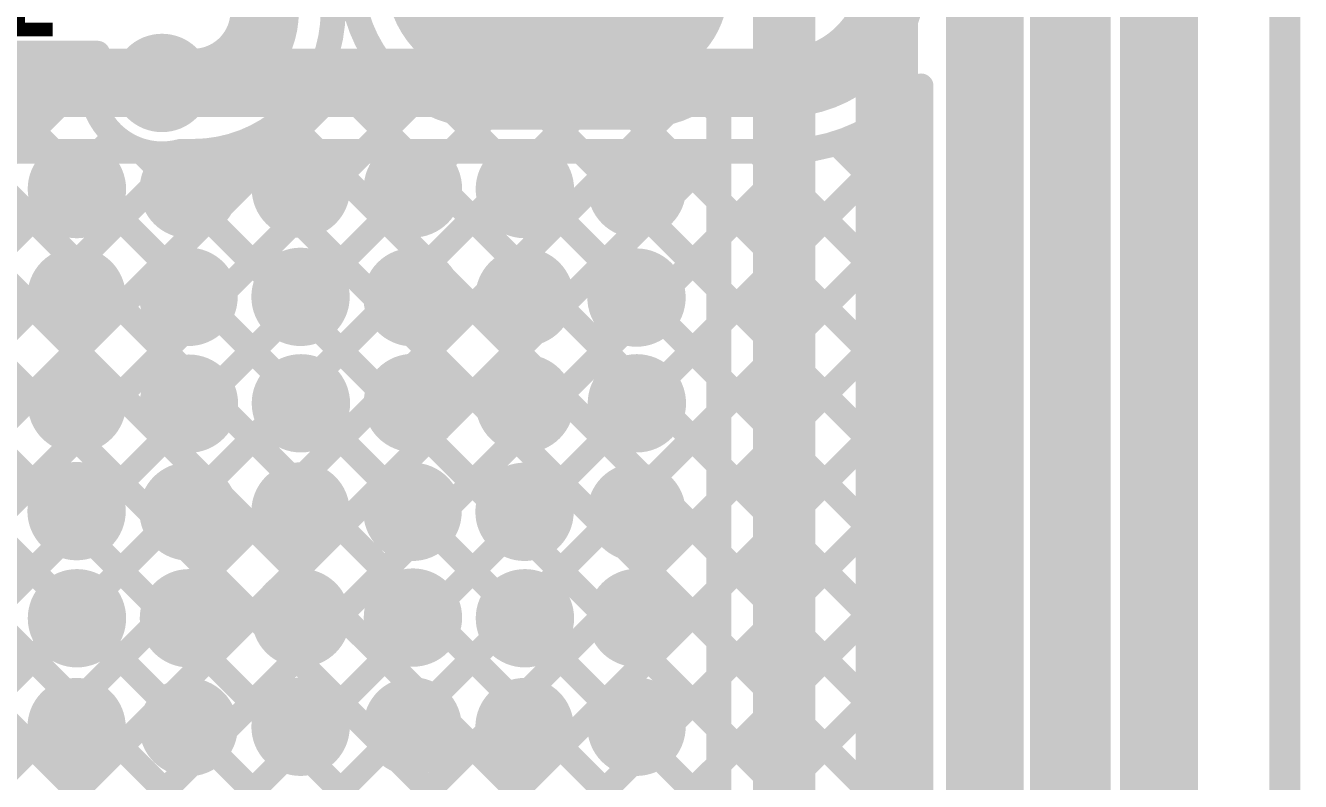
# Model space of a CAD drawing. Header units: millimetres. Extents: x 3.06 to 5.82, y 1.29 to 3.84.
# Drawn here: x 5.4141 to 5.824, y 2.2374 to 2.4805 of the extents above; entities that cross this region are included whole.
import ezdxf

# ---------------------------------------------------------------- set-up
doc = ezdxf.new("R2010")
doc.units = ezdxf.units.MM
doc.header["$MEASUREMENT"] = 0
for name, color, linetype in [('BottomLayer', 5, 'Continuous'), ('BottomSolder', 6, 'Continuous'), ('Mechanical13', 56, 'Continuous'), ('MultiLayer', 9, 'Continuous'), ('TopLayer', 1, 'Continuous'), ('TopOverlay', 2, 'Continuous'), ('TopSolder', 216, 'Continuous'), ('ViaHoleLayer', 16, 'Continuous')]:
    doc.layers.add(name, color=color, linetype=linetype)

msp = doc.modelspace()

# ---------------------------------------------------------------- linework, layer by layer
at = {"layer": 'BottomLayer'}
for points, const_width in [([(5.781, 1.775), (5.781, 3.438)], 0.02), ([(5.753, 1.864), (5.753, 3.37505)], 0.02), ([(5.724, 1.8746), (5.724, 3.259)], 0.022), ([(4.90254, 2.81907), (5.702, 2.01961)], 0.008), ([(4.88955, 2.80378), (5.702, 1.99132)], 0.008), ([(4.94371, 2.80618), (5.702, 2.04789)], 0.008), ([(4.97418, 2.804), (5.702, 2.07618)], 0.008), ([(4.87354, 2.7915), (5.702, 1.96304)], 0.008), ([(4.90157, 1.96), (5.41311, 2.47155)], 0.008), ([(5.33298, 2.47348), (5.702, 2.10446)], 0.008), ([(5.34637, 2.47155), (5.43728, 2.47155)], 0.008), ([(5.3632, 2.47155), (5.702, 2.13274)], 0.008), ([(5.39148, 2.47155), (5.702, 2.16103)], 0.008), ([(5.41976, 2.47155), (5.43628, 2.45503)], 0.008), ([(5.458, 2.462), (5.65758, 2.462)], 0.022), ([(4.92985, 1.96), (5.43548, 2.46563)], 0.008), ([(5.702, 1.88371), (5.702, 2.46104)], 0.008), ([(5.69336, 2.45251), (5.702, 2.44387)], 0.008), ([(5.24069, 1.988), (5.702, 2.44931)], 0.008), ([(4.9522, 1.95406), (5.44297, 2.44484)], 0.008), ([(4.5457, 1.491), (5.4947, 2.44)], 0.008), ([(4.57399, 1.491), (5.52299, 2.44)], 0.008), ([(4.60227, 1.491), (5.55127, 2.44)], 0.008), ([(4.95784, 1.93142), (5.46642, 2.44)], 0.008), ([(5.20066, 2.0611), (5.57956, 2.44)], 0.008), ([(5.23484, 2.067), (5.60784, 2.44)], 0.008), ([(5.26051, 2.06438), (5.63612, 2.44)], 0.008), ([(5.2698, 2.04539), (5.66487, 2.44047)], 0.008), ([(5.45103, 2.44028), (5.702, 2.18931)], 0.008), ([(5.46403, 2.44), (5.65758, 2.44)], 0.008), ([(5.4796, 2.44), (5.702, 2.2176)], 0.008), ([(5.50788, 2.44), (5.702, 2.24588)], 0.008), ([(5.53617, 2.44), (5.702, 2.27417)], 0.008), ([(5.56445, 2.44), (5.702, 2.30245)], 0.008), ([(5.59273, 2.44), (5.702, 2.33073)], 0.008), ([(5.62102, 2.44), (5.702, 2.35902)], 0.008), ([(5.6493, 2.44), (5.702, 2.3873)], 0.008), ([(5.67491, 2.44268), (5.702, 2.41559)], 0.008), ([(5.28298, 2.002), (5.702, 2.42102)], 0.008), ([(5.31126, 2.002), (5.702, 2.39274)], 0.008), ([(5.33955, 2.002), (5.702, 2.36445)], 0.008), ([(5.43883, 2.073), (5.702, 2.33617)], 0.008), ([(5.46711, 2.073), (5.702, 2.30789)], 0.008), ([(5.4954, 2.073), (5.702, 2.2796)], 0.008), ([(5.50655, 2.05587), (5.702, 2.25132)], 0.008)]:
    msp.add_lwpolyline(points, dxfattribs=dict(at, const_width=const_width))
for points, const_width in [([(5.693, 2.49742, -0.414214), (5.65758, 2.462)], 0.022), ([(5.46403, 2.44, -0.637499), (5.43728, 2.47155)], 0.008), ([(5.702, 2.46104, -0.224804), (5.65758, 2.44)], 0.008)]:
    msp.add_lwpolyline(points, format="xyb", dxfattribs=dict(at, const_width=const_width))
for points, const_width in [([(5.41111, 2.47155, 1), (5.41511, 2.47155, 1)], 0.004), ([(5.41776, 2.47155, 1), (5.42176, 2.47155, 1)], 0.004), ([(5.43528, 2.47155, 1), (5.43928, 2.47155, 1)], 0.004), ([(5.43528, 2.47155, 1), (5.43928, 2.47155, 1)], 0.004), ([(5.45209, 2.462, 1), (5.46391, 2.462, 1)], 0.01181), ([(5.4525, 2.462, 1), (5.4635, 2.462, 1)], 0.011), ([(5.65208, 2.462, 1), (5.66308, 2.462, 1)], 0.011), ([(5.65208, 2.462, 1), (5.66308, 2.462, 1)], 0.011), ([(5.43348, 2.46563, 1), (5.43748, 2.46563, 1)], 0.004), ([(5.7, 2.46104, 1), (5.704, 2.46104, 1)], 0.004), ([(5.7, 2.46104, 1), (5.704, 2.46104, 1)], 0.004), ([(5.43428, 2.45503, 1), (5.43828, 2.45503, 1)], 0.004), ([(5.69136, 2.45251, 1), (5.69536, 2.45251, 1)], 0.004), ([(5.7, 2.44931, 1), (5.704, 2.44931, 1)], 0.004), ([(5.44097, 2.44484, 1), (5.44497, 2.44484, 1)], 0.004), ([(5.7, 2.44387, 1), (5.704, 2.44387, 1)], 0.004), ([(5.44903, 2.44028, 1), (5.45303, 2.44028, 1)], 0.004), ([(5.46203, 2.44, 1), (5.46603, 2.44, 1)], 0.004), ([(5.46203, 2.44, 1), (5.46603, 2.44, 1)], 0.004), ([(5.46442, 2.44, 1), (5.46842, 2.44, 1)], 0.004), ([(5.4776, 2.44, 1), (5.4816, 2.44, 1)], 0.004), ([(5.4927, 2.44, 1), (5.4967, 2.44, 1)], 0.004), ([(5.50588, 2.44, 1), (5.50988, 2.44, 1)], 0.004), ([(5.52099, 2.44, 1), (5.52499, 2.44, 1)], 0.004), ([(5.53417, 2.44, 1), (5.53817, 2.44, 1)], 0.004), ([(5.54927, 2.44, 1), (5.55327, 2.44, 1)], 0.004), ([(5.56245, 2.44, 1), (5.56645, 2.44, 1)], 0.004), ([(5.57756, 2.44, 1), (5.58156, 2.44, 1)], 0.004), ([(5.59073, 2.44, 1), (5.59473, 2.44, 1)], 0.004), ([(5.60584, 2.44, 1), (5.60984, 2.44, 1)], 0.004), ([(5.61902, 2.44, 1), (5.62302, 2.44, 1)], 0.004), ([(5.63412, 2.44, 1), (5.63812, 2.44, 1)], 0.004), ([(5.6473, 2.44, 1), (5.6513, 2.44, 1)], 0.004), ([(5.65558, 2.44, 1), (5.65958, 2.44, 1)], 0.004), ([(5.65558, 2.44, 1), (5.65958, 2.44, 1)], 0.004), ([(5.66287, 2.44047, 1), (5.66687, 2.44047, 1)], 0.004), ([(5.67291, 2.44268, 1), (5.67691, 2.44268, 1)], 0.004), ([(5.42474, 2.42788, 1), (5.43656, 2.42788, 1)], 0.01181), ([(5.46074, 2.42788, 1), (5.47256, 2.42788, 1)], 0.01181), ([(5.49674, 2.42799, 1), (5.50856, 2.42799, 1)], 0.01181), ([(5.53274, 2.42811, 1), (5.54456, 2.42811, 1)], 0.01181), ([(5.56874, 2.42788, 1), (5.58056, 2.42788, 1)], 0.01181), ([(5.60474, 2.42799, 1), (5.61656, 2.42799, 1)], 0.01181), ([(5.7, 2.42102, 1), (5.704, 2.42102, 1)], 0.004), ([(5.7, 2.41559, 1), (5.704, 2.41559, 1)], 0.004), ([(5.42463, 2.39333, 1), (5.43644, 2.39333, 1)], 0.01181), ([(5.46063, 2.39322, 1), (5.47244, 2.39322, 1)], 0.01181), ([(5.49663, 2.39322, 1), (5.50844, 2.39322, 1)], 0.01181), ([(5.53263, 2.39311, 1), (5.54444, 2.39311, 1)], 0.01181), ([(5.56863, 2.39311, 1), (5.58044, 2.39311, 1)], 0.01181), ([(5.60463, 2.39299, 1), (5.61644, 2.39299, 1)], 0.01181), ([(5.7, 2.39274, 1), (5.704, 2.39274, 1)], 0.004), ([(5.7, 2.3873, 1), (5.704, 2.3873, 1)], 0.004), ([(5.42475, 2.35889, 1), (5.43656, 2.35889, 1)], 0.01181), ([(5.46075, 2.35889, 1), (5.47256, 2.35889, 1)], 0.01181), ([(5.49675, 2.359, 1), (5.50856, 2.359, 1)], 0.01181), ([(5.53275, 2.35911, 1), (5.54456, 2.35911, 1)], 0.01181), ([(5.56875, 2.35889, 1), (5.58056, 2.35889, 1)], 0.01181), ([(5.60475, 2.359, 1), (5.61656, 2.359, 1)], 0.01181), ([(5.7, 2.36445, 1), (5.704, 2.36445, 1)], 0.004), ([(5.7, 2.35902, 1), (5.704, 2.35902, 1)], 0.004), ([(5.7, 2.33617, 1), (5.704, 2.33617, 1)], 0.004), ([(5.42464, 2.32433, 1), (5.43645, 2.32433, 1)], 0.01181), ([(5.46064, 2.32422, 1), (5.47245, 2.32422, 1)], 0.01181), ([(5.49664, 2.32422, 1), (5.50845, 2.32422, 1)], 0.01181), ([(5.53264, 2.32411, 1), (5.54445, 2.32411, 1)], 0.01181), ([(5.56864, 2.32411, 1), (5.58045, 2.32411, 1)], 0.01181), ([(5.60464, 2.324, 1), (5.61645, 2.324, 1)], 0.01181), ([(5.7, 2.33073, 1), (5.704, 2.33073, 1)], 0.004), ([(5.7, 2.30789, 1), (5.704, 2.30789, 1)], 0.004), ([(5.7, 2.30245, 1), (5.704, 2.30245, 1)], 0.004), ([(5.42476, 2.28989, 1), (5.43657, 2.28989, 1)], 0.01181), ([(5.46076, 2.28989, 1), (5.47257, 2.28989, 1)], 0.01181), ([(5.49676, 2.29, 1), (5.50857, 2.29, 1)], 0.01181), ([(5.53276, 2.29011, 1), (5.54457, 2.29011, 1)], 0.01181), ([(5.56876, 2.28989, 1), (5.58057, 2.28989, 1)], 0.01181), ([(5.60476, 2.29, 1), (5.61657, 2.29, 1)], 0.01181), ([(5.7, 2.2796, 1), (5.704, 2.2796, 1)], 0.004), ([(5.7, 2.27417, 1), (5.704, 2.27417, 1)], 0.004), ([(5.42464, 2.25489, 1), (5.43645, 2.25489, 1)], 0.01181), ([(5.46064, 2.25489, 1), (5.47245, 2.25489, 1)], 0.01181), ([(5.49664, 2.255, 1), (5.50845, 2.255, 1)], 0.01181), ([(5.53264, 2.25511, 1), (5.54445, 2.25511, 1)], 0.01181), ([(5.56864, 2.25489, 1), (5.58045, 2.25489, 1)], 0.01181), ([(5.60464, 2.255, 1), (5.61645, 2.255, 1)], 0.01181), ([(5.7, 2.25132, 1), (5.704, 2.25132, 1)], 0.004), ([(5.7, 2.24588, 1), (5.704, 2.24588, 1)], 0.004)]:
    msp.add_lwpolyline(points, format="xyb", close=True, dxfattribs=dict(at, const_width=const_width))
at = {"layer": 'BottomSolder', "const_width": 0.01581}
for points in [[(5.45009, 2.462, 1), (5.46591, 2.462, 1)], [(5.42274, 2.42788, 1), (5.43856, 2.42788, 1)], [(5.45874, 2.42788, 1), (5.47456, 2.42788, 1)], [(5.49474, 2.42799, 1), (5.51056, 2.42799, 1)], [(5.53074, 2.42811, 1), (5.54656, 2.42811, 1)], [(5.56674, 2.42788, 1), (5.58256, 2.42788, 1)], [(5.60274, 2.42799, 1), (5.61856, 2.42799, 1)], [(5.42263, 2.39333, 1), (5.43844, 2.39333, 1)], [(5.45863, 2.39322, 1), (5.47444, 2.39322, 1)], [(5.49463, 2.39322, 1), (5.51044, 2.39322, 1)], [(5.53063, 2.39311, 1), (5.54644, 2.39311, 1)], [(5.56663, 2.39311, 1), (5.58244, 2.39311, 1)], [(5.60263, 2.39299, 1), (5.61844, 2.39299, 1)], [(5.42275, 2.35889, 1), (5.43856, 2.35889, 1)], [(5.45875, 2.35889, 1), (5.47456, 2.35889, 1)], [(5.49475, 2.359, 1), (5.51056, 2.359, 1)], [(5.53075, 2.35911, 1), (5.54656, 2.35911, 1)], [(5.56675, 2.35889, 1), (5.58256, 2.35889, 1)], [(5.60275, 2.359, 1), (5.61856, 2.359, 1)], [(5.42264, 2.32433, 1), (5.43845, 2.32433, 1)], [(5.45864, 2.32422, 1), (5.47445, 2.32422, 1)], [(5.49464, 2.32422, 1), (5.51045, 2.32422, 1)], [(5.53064, 2.32411, 1), (5.54645, 2.32411, 1)], [(5.56664, 2.32411, 1), (5.58245, 2.32411, 1)], [(5.60264, 2.324, 1), (5.61845, 2.324, 1)], [(5.42276, 2.28989, 1), (5.43857, 2.28989, 1)], [(5.45876, 2.28989, 1), (5.47457, 2.28989, 1)], [(5.49476, 2.29, 1), (5.51057, 2.29, 1)], [(5.53076, 2.29011, 1), (5.54657, 2.29011, 1)], [(5.56676, 2.28989, 1), (5.58257, 2.28989, 1)], [(5.60276, 2.29, 1), (5.61857, 2.29, 1)], [(5.42264, 2.25489, 1), (5.43845, 2.25489, 1)], [(5.45864, 2.25489, 1), (5.47445, 2.25489, 1)], [(5.49464, 2.255, 1), (5.51045, 2.255, 1)], [(5.53064, 2.25511, 1), (5.54645, 2.25511, 1)], [(5.56664, 2.25489, 1), (5.58245, 2.25489, 1)], [(5.60264, 2.255, 1), (5.61845, 2.255, 1)]]:
    msp.add_lwpolyline(points, format="xyb", close=True, dxfattribs=at)
at = {"layer": 'Mechanical13', "const_width": 0.01}
msp.add_lwpolyline([(5.81898, 1.29131), (5.81898, 3.811)], dxfattribs=at)
at = {"layer": 'MultiLayer', "const_width": 0.01181}
for points in [[(5.45209, 2.462, 1), (5.46391, 2.462, 1)], [(5.42474, 2.42788, 1), (5.43656, 2.42788, 1)], [(5.46074, 2.42788, 1), (5.47256, 2.42788, 1)], [(5.49674, 2.42799, 1), (5.50856, 2.42799, 1)], [(5.53274, 2.42811, 1), (5.54456, 2.42811, 1)], [(5.56874, 2.42788, 1), (5.58056, 2.42788, 1)], [(5.60474, 2.42799, 1), (5.61656, 2.42799, 1)], [(5.42463, 2.39333, 1), (5.43644, 2.39333, 1)], [(5.46063, 2.39322, 1), (5.47244, 2.39322, 1)], [(5.49663, 2.39322, 1), (5.50844, 2.39322, 1)], [(5.53263, 2.39311, 1), (5.54444, 2.39311, 1)], [(5.56863, 2.39311, 1), (5.58044, 2.39311, 1)], [(5.60463, 2.39299, 1), (5.61644, 2.39299, 1)], [(5.42475, 2.35889, 1), (5.43656, 2.35889, 1)], [(5.46075, 2.35889, 1), (5.47256, 2.35889, 1)], [(5.49675, 2.359, 1), (5.50856, 2.359, 1)], [(5.53275, 2.35911, 1), (5.54456, 2.35911, 1)], [(5.56875, 2.35889, 1), (5.58056, 2.35889, 1)], [(5.60475, 2.359, 1), (5.61656, 2.359, 1)], [(5.42464, 2.32433, 1), (5.43645, 2.32433, 1)], [(5.46064, 2.32422, 1), (5.47245, 2.32422, 1)], [(5.49664, 2.32422, 1), (5.50845, 2.32422, 1)], [(5.53264, 2.32411, 1), (5.54445, 2.32411, 1)], [(5.56864, 2.32411, 1), (5.58045, 2.32411, 1)], [(5.60464, 2.324, 1), (5.61645, 2.324, 1)], [(5.42476, 2.28989, 1), (5.43657, 2.28989, 1)], [(5.46076, 2.28989, 1), (5.47257, 2.28989, 1)], [(5.49676, 2.29, 1), (5.50857, 2.29, 1)], [(5.53276, 2.29011, 1), (5.54457, 2.29011, 1)], [(5.56876, 2.28989, 1), (5.58057, 2.28989, 1)], [(5.60476, 2.29, 1), (5.61657, 2.29, 1)], [(5.42464, 2.25489, 1), (5.43645, 2.25489, 1)], [(5.46064, 2.25489, 1), (5.47245, 2.25489, 1)], [(5.49664, 2.255, 1), (5.50845, 2.255, 1)], [(5.53264, 2.25511, 1), (5.54445, 2.25511, 1)], [(5.56864, 2.25489, 1), (5.58045, 2.25489, 1)], [(5.60464, 2.255, 1), (5.61645, 2.255, 1)]]:
    msp.add_lwpolyline(points, format="xyb", close=True, dxfattribs=at)
at = {"layer": 'TopLayer'}
for points, const_width in [([(5.776, 1.81727), (5.776, 3.43268)], 0.02), ([(5.747, 1.848), (5.747, 3.134)], 0.02), ([(5.72, 2.02418), (5.72, 3.08151)], 0.02), ([(5.691, 2.096), (5.691, 2.9751)], 0.02), ([(5.658, 2.138), (5.658, 2.757)], 0.02), ([(5.491, 2.48494), (5.491, 2.545)], 0.022), ([(5.513, 2.49145), (5.52068, 2.48377)], 0.008), ([(5.56394, 2.473), (5.60965, 2.473)], 0.022), ([(4.57022, 2.462), (5.458, 2.462)], 0.022), ([(5.1877, 2.133), (5.52622, 2.47152)], 0.008), ([(5.458, 2.462), (5.46806, 2.462)], 0.022), ([(5.50923, 2.46693), (5.637, 2.33917)], 0.008), ([(5.637, 2.138), (5.637, 2.46134)], 0.008), ([(5.21599, 2.133), (5.54055, 2.45757)], 0.008), ([(5.63184, 2.45746), (5.637, 2.4523)], 0.008), ([(5.30084, 2.133), (5.62021, 2.45237)], 0.008), ([(5.55177, 2.45268), (5.637, 2.36745)], 0.008), ([(5.24427, 2.133), (5.5623, 2.45103)], 0.008), ([(5.27256, 2.133), (5.59056, 2.451)], 0.008), ([(5.49717, 2.45071), (5.637, 2.31088)], 0.008), ([(5.56394, 2.451), (5.60965, 2.451)], 0.008), ([(5.58173, 2.451), (5.637, 2.39573)], 0.008), ([(5.61002, 2.451), (5.637, 2.42402)], 0.008), ([(4.57022, 2.44), (5.45197, 2.44)], 0.008), ([(5.13113, 2.133), (5.43813, 2.44)], 0.008), ([(5.15942, 2.133), (5.46642, 2.44)], 0.008), ([(5.22504, 2.44), (5.53204, 2.133)], 0.008), ([(5.25332, 2.44), (5.56032, 2.133)], 0.008), ([(5.28161, 2.44), (5.58861, 2.133)], 0.008), ([(5.30989, 2.44), (5.61689, 2.133)], 0.008), ([(5.32912, 2.133), (5.637, 2.44088)], 0.008), ([(5.33818, 2.44), (5.637, 2.14118)], 0.008), ([(5.36646, 2.44), (5.637, 2.16946)], 0.008), ([(5.39474, 2.44), (5.637, 2.19774)], 0.008), ([(5.42303, 2.44), (5.637, 2.22603)], 0.008), ([(5.45131, 2.44), (5.637, 2.25431)], 0.008), ([(5.46403, 2.44), (5.46806, 2.44)], 0.008), ([(5.47839, 2.4412), (5.637, 2.2826)], 0.008), ([(5.35741, 2.133), (5.637, 2.41259)], 0.008), ([(5.38569, 2.133), (5.637, 2.38431)], 0.008), ([(5.41398, 2.133), (5.637, 2.35602)], 0.008), ([(5.44226, 2.133), (5.637, 2.32774)], 0.008), ([(5.47055, 2.133), (5.637, 2.29945)], 0.008), ([(5.49883, 2.133), (5.637, 2.27117)], 0.008), ([(5.52711, 2.133), (5.637, 2.24289)], 0.008)]:
    msp.add_lwpolyline(points, dxfattribs=dict(at, const_width=const_width))
for points, const_width in [([(5.56394, 2.473, -0.414214), (5.541, 2.49594)], 0.022), ([(5.629, 2.49235, -0.414214), (5.60965, 2.473)], 0.022), ([(5.56394, 2.451, -0.414214), (5.519, 2.49594)], 0.008), ([(5.491, 2.48494, -0.414214), (5.46806, 2.462)], 0.022), ([(5.513, 2.48494, -0.414214), (5.46806, 2.44)], 0.008), ([(5.637, 2.46134, -0.182668), (5.60965, 2.451)], 0.008), ([(5.46403, 2.44, -0.13453), (5.45197, 2.44)], 0.008)]:
    msp.add_lwpolyline(points, format="xyb", dxfattribs=dict(at, const_width=const_width))
for points, const_width in [([(5.4855, 2.48494, 1), (5.4965, 2.48494, 1)], 0.011), ([(5.4855, 2.48494, 1), (5.4965, 2.48494, 1)], 0.011), ([(5.51868, 2.48377, 1), (5.52268, 2.48377, 1)], 0.004), ([(5.55844, 2.473, 1), (5.56944, 2.473, 1)], 0.011), ([(5.55844, 2.473, 1), (5.56944, 2.473, 1)], 0.011), ([(5.60415, 2.473, 1), (5.61515, 2.473, 1)], 0.011), ([(5.60415, 2.473, 1), (5.61515, 2.473, 1)], 0.011), ([(5.45209, 2.462, 1), (5.46391, 2.462, 1)], 0.01181), ([(5.4525, 2.462, 1), (5.4635, 2.462, 1)], 0.011), ([(5.4525, 2.462, 1), (5.4635, 2.462, 1)], 0.011), ([(5.46256, 2.462, 1), (5.47356, 2.462, 1)], 0.011), ([(5.46256, 2.462, 1), (5.47356, 2.462, 1)], 0.011), ([(5.52422, 2.47152, 1), (5.52822, 2.47152, 1)], 0.004), ([(5.50723, 2.46693, 1), (5.51123, 2.46693, 1)], 0.004), ([(5.635, 2.46134, 1), (5.639, 2.46134, 1)], 0.004), ([(5.635, 2.46134, 1), (5.639, 2.46134, 1)], 0.004), ([(5.53855, 2.45757, 1), (5.54255, 2.45757, 1)], 0.004), ([(5.62984, 2.45746, 1), (5.63384, 2.45746, 1)], 0.004), ([(5.54977, 2.45268, 1), (5.55377, 2.45268, 1)], 0.004), ([(5.61821, 2.45237, 1), (5.62221, 2.45237, 1)], 0.004), ([(5.635, 2.4523, 1), (5.639, 2.4523, 1)], 0.004), ([(5.49517, 2.45071, 1), (5.49917, 2.45071, 1)], 0.004), ([(5.5603, 2.45103, 1), (5.5643, 2.45103, 1)], 0.004), ([(5.56194, 2.451, 1), (5.56594, 2.451, 1)], 0.004), ([(5.56194, 2.451, 1), (5.56594, 2.451, 1)], 0.004), ([(5.57973, 2.451, 1), (5.58373, 2.451, 1)], 0.004), ([(5.58856, 2.451, 1), (5.59256, 2.451, 1)], 0.004), ([(5.60765, 2.451, 1), (5.61165, 2.451, 1)], 0.004), ([(5.60765, 2.451, 1), (5.61165, 2.451, 1)], 0.004), ([(5.60802, 2.451, 1), (5.61202, 2.451, 1)], 0.004), ([(5.42103, 2.44, 1), (5.42503, 2.44, 1)], 0.004), ([(5.43613, 2.44, 1), (5.44013, 2.44, 1)], 0.004), ([(5.44931, 2.44, 1), (5.45331, 2.44, 1)], 0.004), ([(5.44997, 2.44, 1), (5.45397, 2.44, 1)], 0.004), ([(5.44997, 2.44, 1), (5.45397, 2.44, 1)], 0.004), ([(5.46203, 2.44, 1), (5.46603, 2.44, 1)], 0.004), ([(5.46203, 2.44, 1), (5.46603, 2.44, 1)], 0.004), ([(5.46442, 2.44, 1), (5.46842, 2.44, 1)], 0.004), ([(5.46606, 2.44, 1), (5.47006, 2.44, 1)], 0.004), ([(5.46606, 2.44, 1), (5.47006, 2.44, 1)], 0.004), ([(5.47639, 2.4412, 1), (5.48039, 2.4412, 1)], 0.004), ([(5.635, 2.44088, 1), (5.639, 2.44088, 1)], 0.004), ([(5.42474, 2.42788, 1), (5.43656, 2.42788, 1)], 0.01181), ([(5.46074, 2.42788, 1), (5.47256, 2.42788, 1)], 0.01181), ([(5.49674, 2.42799, 1), (5.50856, 2.42799, 1)], 0.01181), ([(5.53274, 2.42811, 1), (5.54456, 2.42811, 1)], 0.01181), ([(5.56874, 2.42788, 1), (5.58056, 2.42788, 1)], 0.01181), ([(5.60474, 2.42799, 1), (5.61656, 2.42799, 1)], 0.01181), ([(5.635, 2.42402, 1), (5.639, 2.42402, 1)], 0.004), ([(5.635, 2.41259, 1), (5.639, 2.41259, 1)], 0.004), ([(5.42463, 2.39333, 1), (5.43644, 2.39333, 1)], 0.01181), ([(5.46063, 2.39322, 1), (5.47244, 2.39322, 1)], 0.01181), ([(5.49663, 2.39322, 1), (5.50844, 2.39322, 1)], 0.01181), ([(5.53263, 2.39311, 1), (5.54444, 2.39311, 1)], 0.01181), ([(5.56863, 2.39311, 1), (5.58044, 2.39311, 1)], 0.01181), ([(5.60463, 2.39299, 1), (5.61644, 2.39299, 1)], 0.01181), ([(5.635, 2.39573, 1), (5.639, 2.39573, 1)], 0.004), ([(5.635, 2.38431, 1), (5.639, 2.38431, 1)], 0.004), ([(5.42475, 2.35889, 1), (5.43656, 2.35889, 1)], 0.01181), ([(5.46075, 2.35889, 1), (5.47256, 2.35889, 1)], 0.01181), ([(5.49675, 2.359, 1), (5.50856, 2.359, 1)], 0.01181), ([(5.53275, 2.35911, 1), (5.54456, 2.35911, 1)], 0.01181), ([(5.56875, 2.35889, 1), (5.58056, 2.35889, 1)], 0.01181), ([(5.60475, 2.359, 1), (5.61656, 2.359, 1)], 0.01181), ([(5.635, 2.36745, 1), (5.639, 2.36745, 1)], 0.004), ([(5.635, 2.35602, 1), (5.639, 2.35602, 1)], 0.004), ([(5.635, 2.33917, 1), (5.639, 2.33917, 1)], 0.004), ([(5.42464, 2.32433, 1), (5.43645, 2.32433, 1)], 0.01181), ([(5.46064, 2.32422, 1), (5.47245, 2.32422, 1)], 0.01181), ([(5.49664, 2.32422, 1), (5.50845, 2.32422, 1)], 0.01181), ([(5.53264, 2.32411, 1), (5.54445, 2.32411, 1)], 0.01181), ([(5.56864, 2.32411, 1), (5.58045, 2.32411, 1)], 0.01181), ([(5.60464, 2.324, 1), (5.61645, 2.324, 1)], 0.01181), ([(5.635, 2.32774, 1), (5.639, 2.32774, 1)], 0.004), ([(5.635, 2.31088, 1), (5.639, 2.31088, 1)], 0.004), ([(5.635, 2.29945, 1), (5.639, 2.29945, 1)], 0.004), ([(5.42476, 2.28989, 1), (5.43657, 2.28989, 1)], 0.01181), ([(5.46076, 2.28989, 1), (5.47257, 2.28989, 1)], 0.01181), ([(5.49676, 2.29, 1), (5.50857, 2.29, 1)], 0.01181), ([(5.53276, 2.29011, 1), (5.54457, 2.29011, 1)], 0.01181), ([(5.56876, 2.28989, 1), (5.58057, 2.28989, 1)], 0.01181), ([(5.60476, 2.29, 1), (5.61657, 2.29, 1)], 0.01181), ([(5.635, 2.2826, 1), (5.639, 2.2826, 1)], 0.004), ([(5.635, 2.27117, 1), (5.639, 2.27117, 1)], 0.004), ([(5.42464, 2.25489, 1), (5.43645, 2.25489, 1)], 0.01181), ([(5.46064, 2.25489, 1), (5.47245, 2.25489, 1)], 0.01181), ([(5.49664, 2.255, 1), (5.50845, 2.255, 1)], 0.01181), ([(5.53264, 2.25511, 1), (5.54445, 2.25511, 1)], 0.01181), ([(5.56864, 2.25489, 1), (5.58045, 2.25489, 1)], 0.01181), ([(5.60464, 2.255, 1), (5.61645, 2.255, 1)], 0.01181), ([(5.635, 2.25431, 1), (5.639, 2.25431, 1)], 0.004), ([(5.635, 2.24289, 1), (5.639, 2.24289, 1)], 0.004)]:
    msp.add_lwpolyline(points, format="xyb", close=True, dxfattribs=dict(at, const_width=const_width))
at = {"layer": 'TopSolder', "const_width": 0.01581}
for points in [[(5.45009, 2.462, 1), (5.46591, 2.462, 1)], [(5.42274, 2.42788, 1), (5.43856, 2.42788, 1)], [(5.45874, 2.42788, 1), (5.47456, 2.42788, 1)], [(5.49474, 2.42799, 1), (5.51056, 2.42799, 1)], [(5.53074, 2.42811, 1), (5.54656, 2.42811, 1)], [(5.56674, 2.42788, 1), (5.58256, 2.42788, 1)], [(5.60274, 2.42799, 1), (5.61856, 2.42799, 1)], [(5.42263, 2.39333, 1), (5.43844, 2.39333, 1)], [(5.45863, 2.39322, 1), (5.47444, 2.39322, 1)], [(5.49463, 2.39322, 1), (5.51044, 2.39322, 1)], [(5.53063, 2.39311, 1), (5.54644, 2.39311, 1)], [(5.56663, 2.39311, 1), (5.58244, 2.39311, 1)], [(5.60263, 2.39299, 1), (5.61844, 2.39299, 1)], [(5.42275, 2.35889, 1), (5.43856, 2.35889, 1)], [(5.45875, 2.35889, 1), (5.47456, 2.35889, 1)], [(5.49475, 2.359, 1), (5.51056, 2.359, 1)], [(5.53075, 2.35911, 1), (5.54656, 2.35911, 1)], [(5.56675, 2.35889, 1), (5.58256, 2.35889, 1)], [(5.60275, 2.359, 1), (5.61856, 2.359, 1)], [(5.42264, 2.32433, 1), (5.43845, 2.32433, 1)], [(5.45864, 2.32422, 1), (5.47445, 2.32422, 1)], [(5.49464, 2.32422, 1), (5.51045, 2.32422, 1)], [(5.53064, 2.32411, 1), (5.54645, 2.32411, 1)], [(5.56664, 2.32411, 1), (5.58245, 2.32411, 1)], [(5.60264, 2.324, 1), (5.61845, 2.324, 1)], [(5.42276, 2.28989, 1), (5.43857, 2.28989, 1)], [(5.45876, 2.28989, 1), (5.47457, 2.28989, 1)], [(5.49476, 2.29, 1), (5.51057, 2.29, 1)], [(5.53076, 2.29011, 1), (5.54657, 2.29011, 1)], [(5.56676, 2.28989, 1), (5.58257, 2.28989, 1)], [(5.60276, 2.29, 1), (5.61857, 2.29, 1)], [(5.42264, 2.25489, 1), (5.43845, 2.25489, 1)], [(5.45864, 2.25489, 1), (5.47445, 2.25489, 1)], [(5.49464, 2.255, 1), (5.51045, 2.255, 1)], [(5.53064, 2.25511, 1), (5.54645, 2.25511, 1)], [(5.56664, 2.25489, 1), (5.58245, 2.25489, 1)], [(5.60264, 2.255, 1), (5.61845, 2.255, 1)]]:
    msp.add_lwpolyline(points, format="xyb", close=True, dxfattribs=at)
at = {"layer": 'ViaHoleLayer', "const_width": 0.00787}
for points in [[(5.45406, 2.462, 1), (5.46194, 2.462, 1)], [(5.42671, 2.42788, 1), (5.43459, 2.42788, 1)], [(5.46271, 2.42788, 1), (5.47059, 2.42788, 1)], [(5.49871, 2.42799, 1), (5.50659, 2.42799, 1)], [(5.53471, 2.42811, 1), (5.54259, 2.42811, 1)], [(5.57071, 2.42788, 1), (5.57859, 2.42788, 1)], [(5.60671, 2.42799, 1), (5.61459, 2.42799, 1)], [(5.4266, 2.39333, 1), (5.43448, 2.39333, 1)], [(5.4626, 2.39322, 1), (5.47048, 2.39322, 1)], [(5.4986, 2.39322, 1), (5.50648, 2.39322, 1)], [(5.5346, 2.39311, 1), (5.54248, 2.39311, 1)], [(5.5706, 2.39311, 1), (5.57848, 2.39311, 1)], [(5.6066, 2.39299, 1), (5.61448, 2.39299, 1)], [(5.42672, 2.35889, 1), (5.43459, 2.35889, 1)], [(5.46272, 2.35889, 1), (5.47059, 2.35889, 1)], [(5.49872, 2.359, 1), (5.50659, 2.359, 1)], [(5.53472, 2.35911, 1), (5.54259, 2.35911, 1)], [(5.57072, 2.35889, 1), (5.57859, 2.35889, 1)], [(5.60672, 2.359, 1), (5.61459, 2.359, 1)], [(5.42661, 2.32433, 1), (5.43448, 2.32433, 1)], [(5.46261, 2.32422, 1), (5.47048, 2.32422, 1)], [(5.49861, 2.32422, 1), (5.50648, 2.32422, 1)], [(5.53461, 2.32411, 1), (5.54248, 2.32411, 1)], [(5.57061, 2.32411, 1), (5.57848, 2.32411, 1)], [(5.60661, 2.324, 1), (5.61448, 2.324, 1)], [(5.42672, 2.28989, 1), (5.4346, 2.28989, 1)], [(5.46272, 2.28989, 1), (5.4706, 2.28989, 1)], [(5.49872, 2.29, 1), (5.5066, 2.29, 1)], [(5.53472, 2.29011, 1), (5.5426, 2.29011, 1)], [(5.57072, 2.28989, 1), (5.5786, 2.28989, 1)], [(5.60672, 2.29, 1), (5.6146, 2.29, 1)], [(5.42661, 2.25489, 1), (5.43449, 2.25489, 1)], [(5.46261, 2.25489, 1), (5.47049, 2.25489, 1)], [(5.49861, 2.255, 1), (5.50649, 2.255, 1)], [(5.53461, 2.25511, 1), (5.54249, 2.25511, 1)], [(5.57061, 2.25489, 1), (5.57849, 2.25489, 1)], [(5.60661, 2.255, 1), (5.61449, 2.255, 1)]]:
    msp.add_lwpolyline(points, format="xyb", close=True, dxfattribs=at)

# ---------------------------------------------------------------- texts
at = {"layer": 'TopOverlay'}
msp.add_text('J1', height=0.04, dxfattribs=at).set_placement((5.369, 2.477))

doc.saveas('drawing.dxf')
